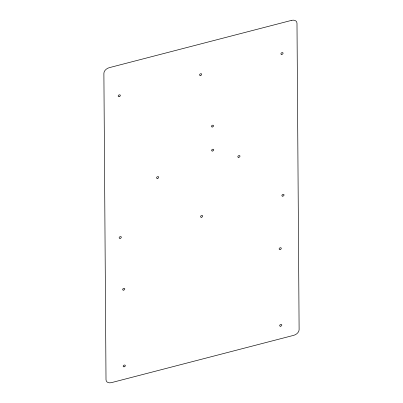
<?xml version="1.0" encoding="UTF-8"?>
<svg xmlns="http://www.w3.org/2000/svg" width="403" height="403" viewBox="0 0 403 403"><rect width="100%" height="100%" fill="white"/><g stroke="black" fill="none" stroke-linecap="round" stroke-linejoin="round"><path stroke-width="0.6" d="M291.54 20.372L109.284 67.664A5.803 4.035 -29.7 0 0 103.888 73.381L106.009 379.727A5.803 4.035 -29.7 0 0 111.46 382.628L293.716 335.336A5.803 4.035 -29.7 0 0 299.112 329.619L296.991 23.273A5.803 4.035 -29.7 0 0 291.54 20.372M157.472 178.423A1.159 0.806 -29.7 0 0 158.661 176.962A1.159 0.806 -29.7 0 0 156.802 177.194A1.159 0.806 -29.7 0 0 157.472 178.423M212.326 126.985A1.159 0.806 -29.7 0 0 213.514 125.524A1.159 0.806 -29.7 0 0 211.661 125.756A1.159 0.806 -29.7 0 0 212.326 126.985M238.727 157.341A1.159 0.806 -29.7 0 0 239.916 155.88A1.159 0.806 -29.7 0 0 238.062 156.112A1.159 0.806 -29.7 0 0 238.727 157.341M212.492 151.024A1.159 0.806 -29.7 0 0 213.681 149.563A1.159 0.806 -29.7 0 0 211.827 149.8A1.159 0.806 -29.7 0 0 212.492 151.024M281.813 54.395A1.159 0.806 -29.7 0 0 283.002 52.934A1.159 0.806 -29.7 0 0 281.148 53.166A1.159 0.806 -29.7 0 0 281.813 54.395M119.087 96.619A1.159 0.806 -29.7 0 0 120.275 95.158A1.159 0.806 -29.7 0 0 118.417 95.39A1.159 0.806 -29.7 0 0 119.087 96.619M200.447 75.507A1.159 0.806 -29.7 0 0 201.636 74.046A1.159 0.806 -29.7 0 0 199.782 74.278A1.159 0.806 -29.7 0 0 200.447 75.507M282.79 196.15A1.159 0.806 -29.7 0 0 283.979 194.689A1.159 0.806 -29.7 0 0 282.125 194.921A1.159 0.806 -29.7 0 0 282.79 196.15M120.064 238.375A1.159 0.806 -29.7 0 0 121.253 236.914A1.159 0.806 -29.7 0 0 119.399 237.145A1.159 0.806 -29.7 0 0 120.064 238.375M201.429 217.262A1.159 0.806 -29.7 0 0 202.618 215.801A1.159 0.806 -29.7 0 0 200.765 216.033A1.159 0.806 -29.7 0 0 201.429 217.262M124.079 366.826A1.159 0.806 -29.7 0 0 125.268 365.36A1.159 0.806 -29.7 0 0 123.414 365.597A1.159 0.806 -29.7 0 0 124.079 366.826M123.55 290.13A1.159 0.806 -29.7 0 0 124.734 288.669A1.159 0.806 -29.7 0 0 122.88 288.901A1.159 0.806 -29.7 0 0 123.55 290.13M280.569 326.218A1.159 0.806 -29.7 0 0 281.757 324.758A1.159 0.806 -29.7 0 0 279.904 324.989A1.159 0.806 -29.7 0 0 280.569 326.218M280.04 249.522A1.159 0.806 -29.7 0 0 281.223 248.062A1.159 0.806 -29.7 0 0 279.37 248.298A1.159 0.806 -29.7 0 0 280.04 249.522"/></g></svg>
